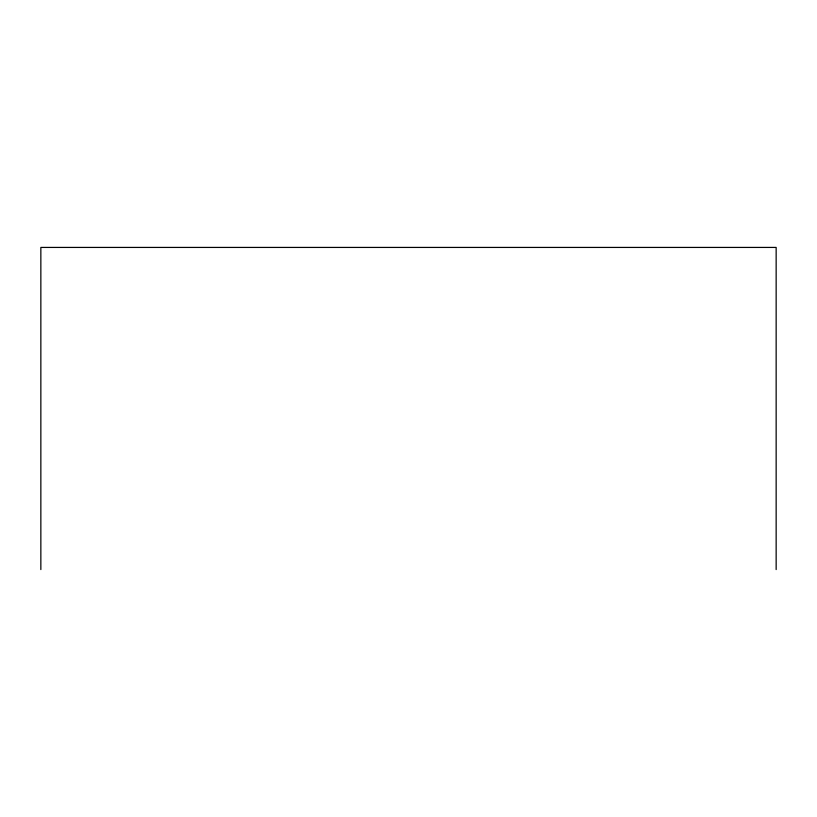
<?xml version="1.0" encoding="UTF-8"?>
<svg xmlns="http://www.w3.org/2000/svg" width="817" height="817" viewBox="0 0 817 817"><rect width="100%" height="100%" fill="white"/><g stroke="black" fill="none" stroke-linecap="round" stroke-linejoin="round"><path stroke-width="1.23" d="M776.15 569.572L776.15 247.428L40.85 247.428L40.85 569.572"/></g></svg>
